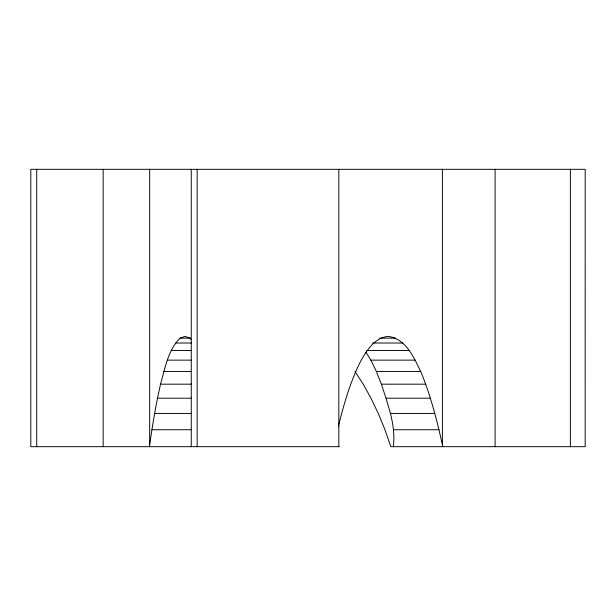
<?xml version="1.0" encoding="UTF-8"?>
<svg xmlns="http://www.w3.org/2000/svg" width="616" height="616" viewBox="0 0 616 616"><rect width="100%" height="100%" fill="white"/><g stroke="black" fill="none" stroke-linecap="round" stroke-linejoin="round"><path stroke-width="0.92" d="M393.516 446.685L393.886 437.26A103.088 77.023 57.7 0 0 393.408 429.737L438.962 429.737L442.835 446.685M191.16 339.524L189.844 338.122L184.985 336.405L180.134 338.122C167.891 350.204 165.111 368.306 160.545 384.184C155.933 404.227 152.576 424.532 149.649 444.883L149.372 446.685M338.415 426.11C344.082 403.534 350.496 380.904 361.222 360.137C367.236 349.749 375.082 337.56 388.226 336.405C405.805 338.654 413.821 357.342 420.682 371.44C428.605 390.244 434.095 409.956 438.962 429.737M180.134 338.122L190.529 338.122M379.633 338.122L395.672 338.122M175.514 343.02L191.584 343.02M372.557 343.02L402.748 343.02M171.256 350.535L191.106 350.535M366.82 350.535L409.27 350.535M167.375 360.137L191.006 360.137M365.919 352.136L370.886 360.137L415.23 360.137M163.825 371.44L191.23 371.44M370.886 360.137L376.338 371.44L420.682 371.44M160.545 384.184L191.73 384.184M376.338 371.44L381.366 384.184L425.71 384.184M157.488 398.213L191.514 398.213M381.366 384.184L386.047 398.213L430.392 398.213M154.616 413.421L191.484 413.421M390.452 413.421L434.796 413.421M151.898 429.737L190.983 429.737M339.17 446.685L30.8 446.685L30.8 169.315L585.2 169.315L585.162 446.685L390.775 446.685L387.595 437.26A103.088 11.627 69 0 0 384.946 429.737A110.726 12.297 66.8 0 0 378.239 413.421L370.978 398.213L363.24 384.184L354.931 371.44M386.047 398.213L390.267 412.797M390.436 413.382L390.436 413.382A110.726 81.458 54.7 0 1 393.432 429.745M570.37 169.315L570.37 446.685M495.087 169.315L495.087 446.685M442.388 169.315L442.388 444.76M338.831 169.315L338.831 446.685M197.151 169.315L197.151 446.685M191.26 169.315L191.26 446.685M149.665 169.315L149.665 444.76M103.157 169.315L103.157 446.685M36.714 169.315L36.714 446.685"/></g></svg>
